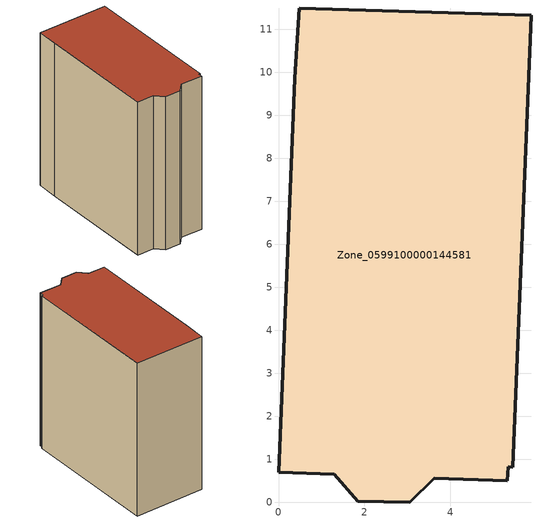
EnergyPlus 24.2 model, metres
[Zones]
Zone_0599100000144581
 floor ground (C_G): 3.62,0.56 3.06,0 1.85,0.02 1.29,0.64 0,0.69 0.38,9.87 0.48,11.5 5.89,11.33 5.45,0.81 5.35,0.82 5.33,0.49 z0
 wall outside (C_F): 0.38,9.87 0,0.69 1.29,0.64 1.85,0.02 3.06,0 3.62,0.56 5.33,0.49 5.35,0.82 5.45,0.81 5.89,11.33 0.48,11.5 0.38,9.87 z0:12.02
 roof outside (C_R): 5.33,0.49 5.35,0.82 5.45,0.81 5.89,11.33 0.48,11.5 0.38,9.87 0,0.69 1.29,0.64 1.85,0.02 3.06,0 3.62,0.56 z12.02
[BUILDING]
Pand.0599100000144581: North Axis=0; Terrain=City; Loads Convergence Tolerance Value=0.04; Temperature Convergence Tolerance Value=0.4; Solar Distribution=FullExterior; Maximum Number of Warmup Days=25; Minimum Number of Warmup Days=1
[Site:Location]
Rotterdam.The.Hague.AP_ZH_NLD Design_Conditions: Latitude=51.96; Longitude=4.45; Time Zone=1; Elevation=-4.5
[SITE:GROUNDTEMPERATURE:BUILDINGSURFACE]
18, 18, 18, 18, 18, 18, 18, 18, 18, 18, 18, 18
[MATERIAL] Thermal Absorptance=0.9; Solar Absorptance=0.7; Visible Absorptance=0.7
Name | Roughness | Thickness | Conductivity | Density | Specific Heat
G.TI.1946 | MediumSmooth | 0.15 | 1 | 540 | 1210
F.TI.1946 | Rough | 0.3 | 0.857143 | 1920 | 840
R.TI.1946 | MediumRough | 0.2 | 0.1 | 1500 | 1000
[CONSTRUCTION]
C_G: G.TI.1946
C_F: F.TI.1946
C_R: R.TI.1946
[ZONE]
Zone_0599100000144581: Type=1; Multiplier=1; Ceiling Height=Autocalculate; Volume=Autocalculate; Floor Area=autocalculate; Part of Total Floor Area=Yes
[ZONEINFILTRATION:DESIGNFLOWRATE]
Infil_Zone_0599100000144581: Zone or ZoneList or Space or SpaceList=Zone_0599100000144581; Schedule=AlwaysOn; Design Flow Rate Calculation Method=Flow/Area; Flow Rate per Floor Area=0.003; Constant Term Coefficient=1; Temperature Term Coefficient=0; Velocity Term Coefficient=0; Velocity Squared Term Coefficient=0
[HVACTEMPLATE:ZONE:IDEALLOADSAIRSYSTEM]
Zone_0599100000144581: Maximum Heating Supply Air Temperature=50; Minimum Cooling Supply Air Temperature=13; Maximum Heating Supply Air Humidity Ratio=0.0156; Minimum Cooling Supply Air Humidity Ratio=0.0077; Heating Limit=NoLimit; Cooling Limit=NoLimit; Dehumidification Control Type=ConstantSensibleHeatRatio; Cooling Sensible Heat Ratio=0.7; Dehumidification Setpoint=60; Humidification Control Type=None; Humidification Setpoint=30; Outdoor Air Method=None; Outdoor Air Flow Rate per Person=0.00944; Outdoor Air Flow Rate per Zone Floor Area=0; Outdoor Air Flow Rate per Zone=0; Demand Controlled Ventilation Type=None; Outdoor Air Economizer Type=NoEconomizer; Heat Recovery Type=None; Sensible Heat Recovery Effectiveness=0.7; Latent Heat Recovery Effectiveness=0.65
[ZONECONTROL:THERMOSTAT]
ThermostatControl_Zone_0599100000144581: Zone or ZoneList=Zone_0599100000144581; Control Type Schedule=DualSetpointControlType; Control 1=Thermostat_Zone_0599100000144581; Temperature Difference Between Cutout And Setpoint=0
[THERMOSTATSETPOINT:DUALSETPOINT]
Thermostat_Zone_0599100000144581: Heating Setpoint Temperature Schedule=HeatingSetpoint_Zone_0599100000144581; Cooling Setpoint Temperature Schedule=CoolingSetpoint_Zone_0599100000144581
[SCHEDULE:COMPACT]
HeatingSetpoint_Zone_0599100000144581: Through: 12/31, For: AllDays, Until: 24:00, 21
CoolingSetpoint_Zone_0599100000144581: Through: 12/31, For: AllDays, Until: 24:00, 24
DualSetpointControlType: Through: 12/31, For: AllDays, Until: 24:00, 4
AlwaysOn: Through: 12/31, For: AllDays, Until: 24:00, 1
